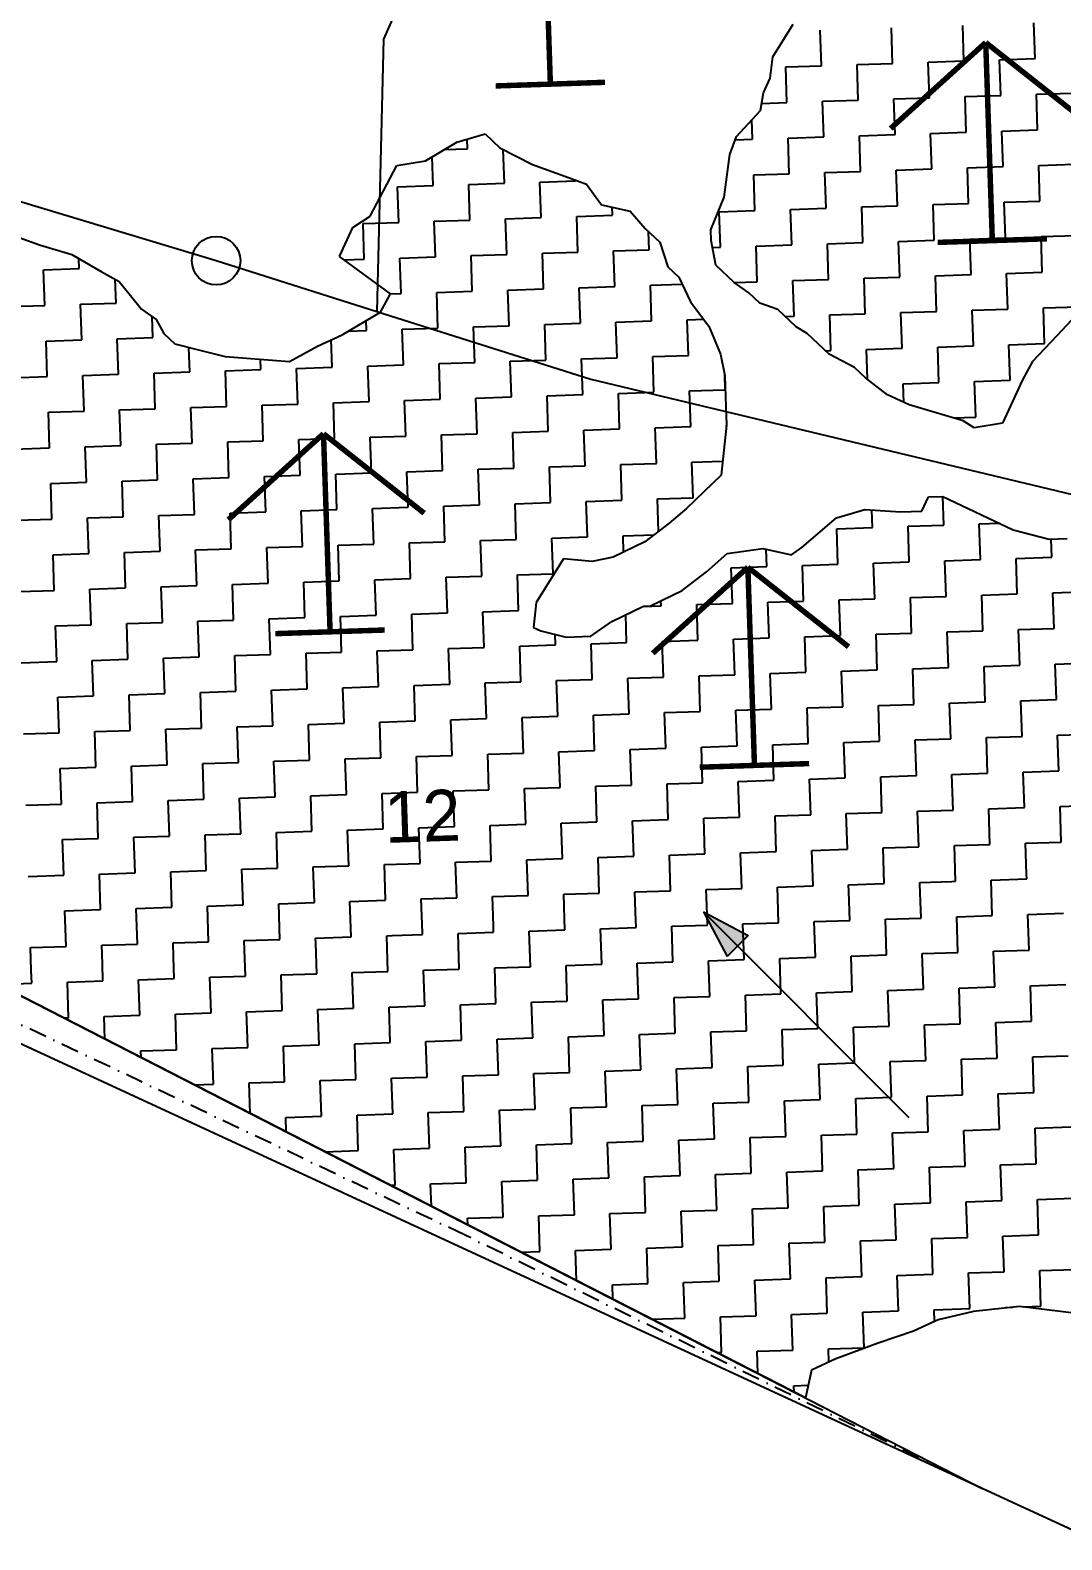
# Model space of a CAD drawing. Header units: metres. Extents: x 279700 to 281193, y 2031385 to 2032574.
# Drawn here: x 280005.7 to 280298, y 2031399.7 to 2031827.6 of the extents above; entities that cross this region are included whole.
import ezdxf
from ezdxf.enums import TextEntityAlignment as Align

# ---------------------------------------------------------------- set-up
doc = ezdxf.new("R2010")
doc.units = ezdxf.units.M
doc.linetypes.add('DASHDOT', pattern=[1, 0.5, -0.25, 0, -0.25])
for name, color, linetype in [('POLY_HATCH', 12, 'Continuous'), ('POLY_PARCEL', 6, 'Continuous'), ('POLY_WATER', 4, 'Continuous'), ('TEXT_PARCEL', 7, 'Continuous'), ('V_BOUND_LINE', 7, 'Continuous'), ('V_BOUND_STREAM_LINE', 7, 'DASHDOT')]:
    doc.layers.add(name, color=color, linetype=linetype)
doc.styles.add('TEXT_MAP', font='')
doc.styles.get('TEXT_MAP').set_extended_font_data('Kruti Dev 050')

msp = doc.modelspace()

# ---------------------------------------------------------------- hatches: boundary and pattern name
h = msp.add_hatch(color=256)
h.paths.add_polyline_path([(280206.15, 2031568.04), (280209.11, 2031570.99), (280196.5, 2031577.7)])
h.paths.add_polyline_path([(280196.5, 2031577.7), (280203.19, 2031565.08), (280206.15, 2031568.04)])

# ---------------------------------------------------------------- linework, layer by layer
at = {"const_width": 1.55}
for points in [[(280151.22, 2031868.46), (280153.08, 2031812.31)], [(280276.44, 2031824.11), (280249.48, 2031799.74)], [(280276.44, 2031824.11), (280278.31, 2031767.96)], [(280276.44, 2031824.11), (280304.97, 2031801.58)], [(280137.6, 2031811.8), (280168.57, 2031812.83)], [(280262.82, 2031767.45), (280293.8, 2031768.48)], [(280088.79, 2031713.23), (280061.83, 2031688.85)], [(280088.79, 2031713.23), (280090.66, 2031657.08)], [(280088.79, 2031713.23), (280117.32, 2031690.7)], [(280209.04, 2031675.37), (280182.08, 2031650.99)], [(280209.04, 2031675.37), (280210.91, 2031619.22)], [(280209.04, 2031675.37), (280237.57, 2031652.84)], [(280075.17, 2031656.56), (280106.15, 2031657.59)], [(280195.42, 2031618.7), (280226.4, 2031619.73)]]:
    msp.add_lwpolyline(points, dxfattribs=at)
for points in [[(280196.5, 2031577.7), (280254.67, 2031519.46)], [(280196.5, 2031577.7), (280203.19, 2031565.08)], [(280196.5, 2031577.7), (280209.11, 2031570.99)], [(280209.11, 2031570.99), (280203.19, 2031565.08)]]:
    msp.add_lwpolyline(points)
msp.add_circle((280058.37, 2031762.28), 6.88)
at = {"layer": 'POLY_HATCH'}
for p, q in [((280216.15, 2031820.06), (280221.9, 2031829.34)), ((280215.34, 2031813.98), (280216.15, 2031820.06)), ((280213.45, 2031809.88), (280215.34, 2031813.98)), ((280212.61, 2031804.8), (280213.45, 2031809.88)), ((280205.78, 2031797.51), (280212.61, 2031804.8)), ((280126.57, 2031795.89), (280134.58, 2031798.18)), ((280134.58, 2031798.18), (280138.75, 2031794.28)), ((280203.93, 2031792.4), (280205.78, 2031797.51)), ((280117.66, 2031790.55), (280126.57, 2031795.89)), ((280138.75, 2031794.28), (280148, 2031789.54)), ((280102.01, 2031774.89), (280109.62, 2031789.27)), ((280109.62, 2031789.27), (280117.66, 2031790.55)), ((280148, 2031789.54), (280158.23, 2031785.84)), ((280202.32, 2031780.23), (280203.93, 2031792.4)), ((280158.23, 2031785.84), (280163.34, 2031783.99)), ((280163.34, 2031783.99), (280167.58, 2031778.08)), ((280198.58, 2031771.02), (280202.32, 2031780.23)), ((280167.58, 2031778.08), (280175.72, 2031776.33)), ((280175.72, 2031776.33), (280179.92, 2031771.42)), ((280093.3, 2031763.49), (280097.07, 2031771.69)), ((280097.07, 2031771.69), (280102.01, 2031774.89)), ((279998.1, 2031770.42), (280008.33, 2031766.72)), ((280179.92, 2031771.42), (280184.09, 2031767.52)), ((280184.09, 2031767.52), (280186.35, 2031760.53)), ((280198.68, 2031767.99), (280198.58, 2031771.02)), ((280199.93, 2031760.97), (280198.68, 2031767.99)), ((280008.33, 2031766.72), (280017.51, 2031764)), ((280017.51, 2031764), (280025.75, 2031759.22)), ((280107.8, 2031752.87), (280093.3, 2031763.49)), ((280025.75, 2031759.22), (280030.9, 2031756.37)), ((280186.35, 2031760.53), (280189.47, 2031757.6)), ((280205.14, 2031756.09), (280199.93, 2031760.97)), ((280030.9, 2031756.37), (280034.06, 2031752.43)), ((280189.47, 2031757.6), (280192.74, 2031750.64)), ((280209.28, 2031753.2), (280205.14, 2031756.09)), ((280034.06, 2031752.43), (280037.22, 2031748.5)), ((280104.94, 2031747.72), (280107.8, 2031752.87)), ((280192.74, 2031750.64), (280198.02, 2031743.75)), ((280212.4, 2031750.27), (280209.28, 2031753.2)), ((280217.52, 2031748.43), (280212.4, 2031750.27)), ((280037.22, 2031748.5), (280041.36, 2031745.61)), ((280094.04, 2031741.3), (280104.94, 2031747.72)), ((280222.73, 2031743.55), (280217.52, 2031748.43)), ((280303.4, 2031748.25), (280296.57, 2031740.96)), ((280041.36, 2031745.61), (280043.51, 2031741.64)), ((280198.02, 2031743.75), (280201.31, 2031735.78)), ((280225.83, 2031741.63), (280222.73, 2031743.55)), ((280043.51, 2031741.64), (280046.64, 2031738.72)), ((280046.64, 2031738.72), (280053.77, 2031736.93)), ((280079.14, 2031733.74), (280087.08, 2031738.04)), ((280087.08, 2031738.04), (280094.04, 2031741.3)), ((280232.08, 2031735.78), (280225.83, 2031741.63)), ((280296.57, 2031740.96), (280289.74, 2031733.66)), ((280053.77, 2031736.93), (280060.9, 2031735.15)), ((280060.9, 2031735.15), (280079.14, 2031733.74)), ((280201.31, 2031735.78), (280202.52, 2031729.77)), ((280239.28, 2031731.99), (280232.08, 2031735.78)), ((280289.74, 2031733.66), (280286.88, 2031728.52)), ((280202.52, 2031729.77), (280202.73, 2031723.71)), ((280242.41, 2031729.06), (280239.28, 2031731.99)), ((280248.63, 2031724.22), (280242.41, 2031729.06)), ((280286.88, 2031728.52), (280281.23, 2031716.22)), ((280202.73, 2031723.71), (280202.99, 2031715.65)), ((280254.79, 2031721.4), (280248.63, 2031724.22)), ((280270.09, 2031716.86), (280254.79, 2031721.4)), ((280273.19, 2031714.94), (280270.09, 2031716.86)), ((280281.23, 2031716.22), (280273.19, 2031714.94)), ((280202.99, 2031715.65), (280202.22, 2031708.55)), ((280202.22, 2031708.55), (280201.45, 2031701.46)), ((280201.45, 2031701.46), (280191.66, 2031692.05)), ((280258.36, 2031691.24), (280260.25, 2031695.34)), ((280260.25, 2031695.34), (280264.28, 2031695.47)), ((280264.28, 2031695.47), (280284.25, 2031686.03)), ((280191.66, 2031692.05), (280186.74, 2031687.85)), ((280234.17, 2031689.42), (280242.18, 2031691.71)), ((280242.18, 2031691.71), (280252.31, 2031691.04)), ((280252.31, 2031691.04), (280258.36, 2031691.24)), ((280186.74, 2031687.85), (280179.85, 2031682.57)), ((280224.35, 2031681.02), (280234.17, 2031689.42)), ((280179.85, 2031682.57), (280170.9, 2031678.23)), ((280284.25, 2031686.03), (280294.44, 2031683.34)), ((280294.44, 2031683.34), (280299.49, 2031683.51)), ((280156.77, 2031677.76), (280149.1, 2031665.39)), ((280164.88, 2031677.02), (280156.77, 2031677.76)), ((280170.9, 2031678.23), (280164.88, 2031677.02)), ((280197.3, 2031674.06), (280203.19, 2031679.31)), ((280203.19, 2031679.31), (280213.25, 2031680.65)), ((280213.25, 2031680.65), (280221.39, 2031678.9)), ((280221.39, 2031678.9), (280224.35, 2031681.02)), ((280190.41, 2031668.78), (280197.3, 2031674.06)), ((280149.1, 2031665.39), (280148.32, 2031658.3)), ((280181.46, 2031664.45), (280190.41, 2031668.78)), ((280170.49, 2031660.04), (280179.44, 2031664.38)), ((280179.44, 2031664.38), (280181.46, 2031664.45)), ((280148.32, 2031658.3), (280150.38, 2031657.36)), ((280150.38, 2031657.36), (280157.51, 2031655.57)), ((280164.57, 2031655.81), (280170.49, 2031660.04)), ((280157.51, 2031655.57), (280164.57, 2031655.81)), ((280225.34, 2031439.93), (279959.25, 2031576.31)), ((280272.97, 2031464.44), (280262.94, 2031462.09)), ((280286.05, 2031465.88), (280272.97, 2031464.44)), ((280306.12, 2031463.37), (280286.05, 2031465.88)), ((280262.94, 2031462.09), (280255.98, 2031458.83)), ((280245.99, 2031455.47), (280234.01, 2031451.03)), ((280255.98, 2031458.83), (280245.99, 2031455.47)), ((280234.01, 2031451.03), (280227.05, 2031447.77)), ((280227.05, 2031447.77), (280225.34, 2031439.93))]:
    msp.add_line(p, q, dxfattribs=at)
at = {"layer": 'POLY_HATCH', "linetype": 'Continuous'}
for p, q in [((280229.88, 2031817.53), (280229.55, 2031827.62)), ((280250.07, 2031818.2), (280249.73, 2031828.3)), ((280270.26, 2031818.87), (280269.92, 2031828.97)), ((280290.44, 2031819.54), (280290.11, 2031829.64)), ((280260.16, 2031818.54), (280270.26, 2031818.87)), ((280280.35, 2031819.21), (280290.44, 2031819.54)), ((280280.68, 2031809.12), (280280.35, 2031819.21)), ((280219.79, 2031817.19), (280229.88, 2031817.53)), ((280220.12, 2031807.1), (280219.79, 2031817.19)), ((280239.97, 2031817.87), (280250.07, 2031818.2)), ((280240.31, 2031807.77), (280239.97, 2031817.87)), ((280260.5, 2031808.44), (280260.16, 2031818.54)), ((280212.95, 2031806.86), (280220.12, 2031807.1)), ((280230.22, 2031807.44), (280240.31, 2031807.77)), ((280230.55, 2031797.34), (280230.22, 2031807.44)), ((280250.4, 2031808.11), (280260.5, 2031808.44)), ((280250.74, 2031798.01), (280250.4, 2031808.11)), ((280270.59, 2031808.78), (280280.68, 2031809.12)), ((280270.93, 2031798.69), (280270.59, 2031808.78)), ((280290.78, 2031809.45), (280300.87, 2031809.79)), ((280291.11, 2031799.36), (280290.78, 2031809.45)), ((280210.37, 2031796.67), (280210.18, 2031802.21)), ((280220.46, 2031797.01), (280230.55, 2031797.34)), ((280240.65, 2031797.68), (280250.74, 2031798.01)), ((280240.98, 2031787.59), (280240.65, 2031797.68)), ((280260.83, 2031798.35), (280270.93, 2031798.69)), ((280261.17, 2031788.26), (280260.83, 2031798.35)), ((280281.02, 2031799.02), (280291.11, 2031799.36)), ((280281.36, 2031788.93), (280281.02, 2031799.02)), ((280123.02, 2031793.77), (280129.62, 2031793.99)), ((280129.62, 2031793.99), (280129.53, 2031796.74)), ((280140.05, 2031784.23), (280139.73, 2031793.78)), ((280205.42, 2031796.51), (280210.37, 2031796.67)), ((280220.79, 2031786.91), (280220.46, 2031797.01)), ((280119.86, 2031783.56), (280119.59, 2031791.71)), ((280271.26, 2031788.59), (280281.36, 2031788.93)), ((280291.45, 2031789.26), (280301.54, 2031789.6)), ((280291.79, 2031779.17), (280291.45, 2031789.26)), ((280150.14, 2031784.56), (280160.23, 2031784.9)), ((280150.48, 2031774.47), (280150.14, 2031784.56)), ((280160.23, 2031784.9), (280160.23, 2031785.12)), ((280210.7, 2031786.58), (280220.79, 2031786.91)), ((280211.04, 2031776.48), (280210.7, 2031786.58)), ((280230.89, 2031787.25), (280240.98, 2031787.59)), ((280231.22, 2031777.16), (280230.89, 2031787.25)), ((280251.08, 2031787.92), (280261.17, 2031788.26)), ((280251.41, 2031777.83), (280251.08, 2031787.92)), ((280271.6, 2031778.5), (280271.26, 2031788.59)), ((280109.77, 2031783.22), (280119.86, 2031783.56)), ((280110.1, 2031773.13), (280109.77, 2031783.22)), ((280129.95, 2031783.89), (280140.05, 2031784.23)), ((280130.29, 2031773.8), (280129.95, 2031783.89)), ((280170.66, 2031775.14), (280170.59, 2031777.43)), ((280200.94, 2031776.15), (280211.04, 2031776.48)), ((280201.28, 2031766.06), (280200.94, 2031776.15)), ((280221.13, 2031776.82), (280231.22, 2031777.16)), ((280221.47, 2031766.73), (280221.13, 2031776.82)), ((280241.32, 2031777.49), (280251.41, 2031777.83)), ((280241.65, 2031767.4), (280241.32, 2031777.49)), ((280261.5, 2031778.16), (280271.6, 2031778.5)), ((280261.84, 2031768.07), (280261.5, 2031778.16)), ((280281.69, 2031778.83), (280291.79, 2031779.17)), ((280282.03, 2031768.74), (280281.69, 2031778.83)), ((280100.01, 2031772.79), (280110.1, 2031773.13)), ((280100.34, 2031762.7), (280100.01, 2031772.79)), ((280120.19, 2031773.46), (280130.29, 2031773.8)), ((280120.53, 2031763.37), (280120.19, 2031773.46)), ((280140.38, 2031774.13), (280150.48, 2031774.47)), ((280140.72, 2031764.04), (280140.38, 2031774.13)), ((280160.57, 2031774.81), (280170.66, 2031775.14)), ((280160.9, 2031764.71), (280160.57, 2031774.81)), ((280181.09, 2031765.38), (280180.92, 2031770.48)), ((280231.56, 2031767.06), (280241.65, 2031767.4)), ((280251.75, 2031767.73), (280261.84, 2031768.07)), ((280252.08, 2031757.64), (280251.75, 2031767.73)), ((280271.93, 2031768.41), (280282.03, 2031768.74)), ((280272.27, 2031758.31), (280271.93, 2031768.41)), ((280292.12, 2031769.08), (280302.21, 2031769.41)), ((280292.46, 2031758.98), (280292.12, 2031769.08)), ((280110.44, 2031763.03), (280120.53, 2031763.37)), ((280130.62, 2031763.71), (280140.72, 2031764.04)), ((280130.96, 2031753.61), (280130.62, 2031763.71)), ((280150.81, 2031764.38), (280160.9, 2031764.71)), ((280151.15, 2031754.28), (280150.81, 2031764.38)), ((280171, 2031765.05), (280181.09, 2031765.38)), ((280171.33, 2031754.95), (280171, 2031765.05)), ((280199.04, 2031765.98), (280201.28, 2031766.06)), ((280211.37, 2031766.39), (280221.47, 2031766.73)), ((280211.71, 2031756.3), (280211.37, 2031766.39)), ((280231.9, 2031756.97), (280231.56, 2031767.06)), ((280009.5, 2031759.68), (280019.59, 2031760.01)), ((280009.84, 2031749.58), (280009.5, 2031759.68)), ((280019.59, 2031760.01), (280019.5, 2031762.85)), ((280094.64, 2031762.51), (280100.34, 2031762.7)), ((280110.77, 2031752.94), (280110.44, 2031763.03)), ((280282.36, 2031758.65), (280292.46, 2031758.98)), ((280030.02, 2031750.25), (280029.8, 2031756.98)), ((280161.24, 2031754.62), (280171.33, 2031754.95)), ((280161.58, 2031744.53), (280161.24, 2031754.62)), ((280181.43, 2031755.29), (280190.42, 2031755.59)), ((280181.76, 2031745.2), (280181.43, 2031755.29)), ((280205.16, 2031756.08), (280211.71, 2031756.3)), ((280221.8, 2031756.63), (280231.9, 2031756.97)), ((280222.14, 2031746.54), (280221.8, 2031756.63)), ((280241.99, 2031757.3), (280252.08, 2031757.64)), ((280242.32, 2031747.21), (280241.99, 2031757.3)), ((280262.18, 2031757.98), (280272.27, 2031758.31)), ((280262.51, 2031747.88), (280262.18, 2031757.98)), ((280282.7, 2031748.55), (280282.36, 2031758.65)), ((280019.93, 2031749.92), (280030.02, 2031750.25)), ((280107.78, 2031752.84), (280110.77, 2031752.94)), ((280120.87, 2031753.28), (280130.96, 2031753.61)), ((280121.2, 2031743.18), (280120.87, 2031753.28)), ((280141.05, 2031753.95), (280151.15, 2031754.28)), ((280141.39, 2031743.85), (280141.05, 2031753.95)), ((279999.74, 2031749.25), (280009.84, 2031749.58)), ((280020.27, 2031739.83), (280019.93, 2031749.92)), ((280040.45, 2031740.5), (280040.26, 2031746.38)), ((280219.62, 2031746.46), (280222.14, 2031746.54)), ((280232.23, 2031746.88), (280242.32, 2031747.21)), ((280232.57, 2031736.78), (280232.23, 2031746.88)), ((280252.42, 2031747.55), (280262.51, 2031747.88)), ((280252.75, 2031737.45), (280252.42, 2031747.55)), ((280272.6, 2031748.22), (280282.7, 2031748.55)), ((280272.94, 2031738.12), (280272.6, 2031748.22)), ((280292.79, 2031748.89), (280302.89, 2031749.23)), ((280293.13, 2031738.8), (280292.79, 2031748.89)), ((280095.8, 2031742.34), (280101.01, 2031742.51)), ((280101.01, 2031742.51), (280100.92, 2031745.36)), ((280111.11, 2031742.85), (280121.2, 2031743.18)), ((280111.44, 2031732.75), (280111.11, 2031742.85)), ((280131.3, 2031743.52), (280141.39, 2031743.85)), ((280131.63, 2031733.42), (280131.3, 2031743.52)), ((280151.48, 2031744.19), (280161.58, 2031744.53)), ((280151.82, 2031734.1), (280151.48, 2031744.19)), ((280171.67, 2031744.86), (280181.76, 2031745.2)), ((280172.01, 2031734.77), (280171.67, 2031744.86)), ((280191.86, 2031745.53), (280196.53, 2031745.69)), ((280192.19, 2031735.44), (280191.86, 2031745.53)), ((280010.17, 2031739.49), (280020.27, 2031739.83)), ((280010.51, 2031729.4), (280010.17, 2031739.49)), ((280030.36, 2031740.16), (280040.45, 2031740.5)), ((280030.7, 2031730.07), (280030.36, 2031740.16)), ((280050.88, 2031730.74), (280050.65, 2031737.71)), ((280091.26, 2031732.08), (280091, 2031739.88)), ((280242.66, 2031737.12), (280252.75, 2031737.45)), ((280262.85, 2031737.79), (280272.94, 2031738.12)), ((280263.18, 2031727.7), (280262.85, 2031737.79)), ((280283.03, 2031738.46), (280293.13, 2031738.8)), ((280283.37, 2031728.37), (280283.03, 2031738.46)), ((280071.07, 2031731.41), (280070.97, 2031734.37)), ((280121.54, 2031733.09), (280131.63, 2031733.42)), ((280141.72, 2031733.76), (280151.82, 2031734.1)), ((280142.06, 2031723.67), (280141.72, 2031733.76)), ((280161.91, 2031734.43), (280172.01, 2031734.77)), ((280162.25, 2031724.34), (280161.91, 2031734.43)), ((280182.1, 2031735.1), (280192.19, 2031735.44)), ((280182.43, 2031725.01), (280182.1, 2031735.1)), ((280231.07, 2031736.73), (280232.57, 2031736.78)), ((280242.94, 2031728.65), (280242.66, 2031737.12)), ((280000.41, 2031729.06), (280010.51, 2031729.4)), ((280020.6, 2031729.73), (280030.7, 2031730.07)), ((280020.94, 2031719.64), (280020.6, 2031729.73)), ((280040.79, 2031730.4), (280050.88, 2031730.74)), ((280041.12, 2031720.31), (280040.79, 2031730.4)), ((280060.98, 2031731.07), (280071.07, 2031731.41)), ((280061.31, 2031720.98), (280060.98, 2031731.07)), ((280081.16, 2031731.75), (280091.26, 2031732.08)), ((280081.5, 2031721.65), (280081.16, 2031731.75)), ((280101.35, 2031732.42), (280111.44, 2031732.75)), ((280101.69, 2031722.32), (280101.35, 2031732.42)), ((280121.87, 2031723), (280121.54, 2031733.09)), ((280202.62, 2031725.68), (280202.48, 2031730)), ((280172.34, 2031724.67), (280182.43, 2031725.01)), ((280172.68, 2031714.58), (280172.34, 2031724.67)), ((280192.53, 2031725.35), (280202.62, 2031725.68)), ((280192.86, 2031715.25), (280192.53, 2031725.35)), ((280253.09, 2031727.36), (280263.18, 2031727.7)), ((280253.26, 2031722.09), (280253.09, 2031727.36)), ((280273.28, 2031728.03), (280283.37, 2031728.37)), ((280273.61, 2031717.94), (280273.28, 2031728.03)), ((280031.03, 2031719.97), (280041.12, 2031720.31)), ((280051.22, 2031720.65), (280061.31, 2031720.98)), ((280051.55, 2031710.55), (280051.22, 2031720.65)), ((280071.41, 2031721.32), (280081.5, 2031721.65)), ((280071.74, 2031711.22), (280071.41, 2031721.32)), ((280091.59, 2031721.99), (280101.69, 2031722.32)), ((280091.93, 2031711.89), (280091.59, 2031721.99)), ((280111.78, 2031722.66), (280121.87, 2031723)), ((280112.11, 2031712.57), (280111.78, 2031722.66)), ((280131.97, 2031723.33), (280142.06, 2031723.67)), ((280132.3, 2031713.24), (280131.97, 2031723.33)), ((280152.15, 2031724), (280162.25, 2031724.34)), ((280152.49, 2031713.91), (280152.15, 2031724)), ((280010.84, 2031719.3), (280020.94, 2031719.64)), ((280011.18, 2031709.21), (280010.84, 2031719.3)), ((280031.37, 2031709.88), (280031.03, 2031719.97)), ((280267.17, 2031717.72), (280273.61, 2031717.94)), ((280081.83, 2031711.56), (280091.93, 2031711.89)), ((280102.02, 2031712.23), (280112.11, 2031712.57)), ((280102.36, 2031702.14), (280102.02, 2031712.23)), ((280122.21, 2031712.9), (280132.3, 2031713.24)), ((280122.54, 2031702.81), (280122.21, 2031712.9)), ((280142.4, 2031713.57), (280152.49, 2031713.91)), ((280142.73, 2031703.48), (280142.4, 2031713.57)), ((280162.58, 2031714.24), (280172.68, 2031714.58)), ((280162.92, 2031704.15), (280162.58, 2031714.24)), ((280182.77, 2031714.92), (280192.86, 2031715.25)), ((280183.11, 2031704.82), (280182.77, 2031714.92)), ((280202.96, 2031715.59), (280202.99, 2031715.59)), ((280202.96, 2031715.37), (280202.96, 2031715.59)), ((280001.09, 2031708.87), (280011.18, 2031709.21)), ((280021.27, 2031709.54), (280031.37, 2031709.88)), ((280021.61, 2031699.45), (280021.27, 2031709.54)), ((280041.46, 2031710.22), (280051.55, 2031710.55)), ((280041.8, 2031700.12), (280041.46, 2031710.22)), ((280061.65, 2031710.89), (280071.74, 2031711.22)), ((280061.98, 2031700.79), (280061.65, 2031710.89)), ((280082.17, 2031701.47), (280081.83, 2031711.56)), ((280132.64, 2031703.14), (280142.73, 2031703.48)), ((280152.82, 2031703.82), (280162.92, 2031704.15)), ((280153.16, 2031693.72), (280152.82, 2031703.82)), ((280173.01, 2031704.49), (280183.11, 2031704.82)), ((280173.35, 2031694.39), (280173.01, 2031704.49)), ((280193.2, 2031705.16), (280201.88, 2031705.45)), ((280193.53, 2031695.06), (280193.2, 2031705.16)), ((280011.52, 2031699.12), (280021.61, 2031699.45)), ((280011.85, 2031689.02), (280011.52, 2031699.12)), ((280031.7, 2031699.79), (280041.8, 2031700.12)), ((280032.04, 2031689.69), (280031.7, 2031699.79)), ((280051.89, 2031700.46), (280061.98, 2031700.79)), ((280052.22, 2031690.36), (280051.89, 2031700.46)), ((280072.08, 2031701.13), (280082.17, 2031701.47)), ((280072.41, 2031691.04), (280072.08, 2031701.13)), ((280092.26, 2031701.8), (280102.36, 2031702.14)), ((280092.6, 2031691.71), (280092.26, 2031701.8)), ((280112.45, 2031702.47), (280122.54, 2031702.81)), ((280112.79, 2031692.38), (280112.45, 2031702.47)), ((280132.97, 2031693.05), (280132.64, 2031703.14)), ((280183.44, 2031694.73), (280193.53, 2031695.06)), ((280183.75, 2031685.55), (280183.44, 2031694.73)), ((280264.53, 2031687.32), (280264.25, 2031695.47)), ((280042.13, 2031690.03), (280052.22, 2031690.36)), ((280062.32, 2031690.7), (280072.41, 2031691.04)), ((280062.65, 2031680.61), (280062.32, 2031690.7)), ((280082.51, 2031691.37), (280092.6, 2031691.71)), ((280082.84, 2031681.28), (280082.51, 2031691.37)), ((280102.69, 2031692.04), (280112.79, 2031692.38)), ((280103.03, 2031681.95), (280102.69, 2031692.04)), ((280122.88, 2031692.71), (280132.97, 2031693.05)), ((280123.22, 2031682.62), (280122.88, 2031692.71)), ((280143.07, 2031693.39), (280153.16, 2031693.72)), ((280143.4, 2031683.29), (280143.07, 2031693.39)), ((280163.25, 2031694.06), (280173.35, 2031694.39)), ((280163.59, 2031683.96), (280163.25, 2031694.06)), ((280244.34, 2031686.65), (280244.17, 2031691.58)), ((280001.76, 2031688.69), (280011.85, 2031689.02)), ((280021.94, 2031689.36), (280032.04, 2031689.69)), ((280022.28, 2031679.26), (280021.94, 2031689.36)), ((280042.47, 2031679.94), (280042.13, 2031690.03)), ((280234.24, 2031686.31), (280244.34, 2031686.65)), ((280234.58, 2031676.22), (280234.24, 2031686.31)), ((280254.43, 2031686.99), (280264.53, 2031687.32)), ((280254.77, 2031676.89), (280254.43, 2031686.99)), ((280274.62, 2031687.66), (280280.4, 2031687.85)), ((280274.95, 2031677.56), (280274.62, 2031687.66)), ((280092.93, 2031681.61), (280103.03, 2031681.95)), ((280113.12, 2031682.29), (280123.22, 2031682.62)), ((280113.46, 2031672.19), (280113.12, 2031682.29)), ((280133.31, 2031682.96), (280143.4, 2031683.29)), ((280133.64, 2031672.86), (280133.31, 2031682.96)), ((280153.5, 2031683.63), (280163.59, 2031683.96)), ((280153.83, 2031673.53), (280153.5, 2031683.63)), ((280173.68, 2031684.3), (280182.49, 2031684.59)), ((280173.84, 2031679.66), (280173.68, 2031684.3)), ((280295.14, 2031678.23), (280294.97, 2031683.36)), ((280012.19, 2031678.93), (280022.28, 2031679.26)), ((280012.52, 2031668.83), (280012.19, 2031678.93)), ((280032.37, 2031679.6), (280042.47, 2031679.94)), ((280032.71, 2031669.51), (280032.37, 2031679.6)), ((280052.56, 2031680.27), (280062.65, 2031680.61)), ((280052.9, 2031670.18), (280052.56, 2031680.27)), ((280072.75, 2031680.94), (280082.84, 2031681.28)), ((280073.08, 2031670.85), (280072.75, 2031680.94)), ((280093.27, 2031671.52), (280092.93, 2031681.61)), ((280214.39, 2031675.55), (280214.23, 2031680.44)), ((280264.86, 2031677.23), (280274.95, 2031677.56)), ((280285.05, 2031677.9), (280295.14, 2031678.23)), ((280285.38, 2031667.81), (280285.05, 2031677.9)), ((280143.74, 2031673.2), (280153.83, 2031673.53)), ((280144.07, 2031663.11), (280143.74, 2031673.2)), ((280204.3, 2031675.21), (280214.39, 2031675.55)), ((280204.64, 2031665.12), (280204.3, 2031675.21)), ((280224.49, 2031675.88), (280234.58, 2031676.22)), ((280224.82, 2031665.79), (280224.49, 2031675.88)), ((280244.67, 2031676.56), (280254.77, 2031676.89)), ((280245.01, 2031666.46), (280244.67, 2031676.56)), ((280265.2, 2031667.13), (280264.86, 2031677.23)), ((280022.62, 2031669.17), (280032.71, 2031669.51)), ((280022.95, 2031659.08), (280022.62, 2031669.17)), ((280042.8, 2031669.84), (280052.9, 2031670.18)), ((280043.14, 2031659.75), (280042.8, 2031669.84)), ((280062.99, 2031670.51), (280073.08, 2031670.85)), ((280063.33, 2031660.42), (280062.99, 2031670.51)), ((280083.18, 2031671.18), (280093.27, 2031671.52)), ((280083.51, 2031661.09), (280083.18, 2031671.18)), ((280103.36, 2031671.86), (280113.46, 2031672.19)), ((280103.7, 2031661.76), (280103.36, 2031671.86)), ((280123.55, 2031672.53), (280133.64, 2031672.86)), ((280123.89, 2031662.43), (280123.55, 2031672.53)), ((280002.43, 2031668.5), (280012.52, 2031668.83)), ((280184.45, 2031664.45), (280184.4, 2031665.87)), ((280194.54, 2031664.78), (280204.64, 2031665.12)), ((280194.88, 2031654.69), (280194.54, 2031664.78)), ((280214.73, 2031665.46), (280224.82, 2031665.79)), ((280215.06, 2031655.36), (280214.73, 2031665.46)), ((280234.92, 2031666.13), (280245.01, 2031666.46)), ((280235.25, 2031656.03), (280234.92, 2031666.13)), ((280255.1, 2031666.8), (280265.2, 2031667.13)), ((280255.44, 2031656.7), (280255.1, 2031666.8)), ((280275.29, 2031667.47), (280285.38, 2031667.81)), ((280275.63, 2031657.38), (280275.29, 2031667.47)), ((280295.48, 2031668.14), (280305.57, 2031668.48)), ((280295.81, 2031658.05), (280295.48, 2031668.14)), ((280053.23, 2031660.08), (280063.33, 2031660.42)), ((280073.42, 2031660.76), (280083.51, 2031661.09)), ((280073.75, 2031650.66), (280073.42, 2031660.76)), ((280093.61, 2031661.43), (280103.7, 2031661.76)), ((280093.94, 2031651.33), (280093.61, 2031661.43)), ((280113.79, 2031662.1), (280123.89, 2031662.43)), ((280114.13, 2031652), (280113.79, 2031662.1)), ((280133.98, 2031662.77), (280144.07, 2031663.11)), ((280134.32, 2031652.68), (280133.98, 2031662.77)), ((280174.69, 2031654.02), (280174.43, 2031661.95)), ((280179.22, 2031664.27), (280184.45, 2031664.45)), ((280012.86, 2031658.74), (280022.95, 2031659.08)), ((280013.19, 2031648.65), (280012.86, 2031658.74)), ((280033.04, 2031659.41), (280043.14, 2031659.75)), ((280033.38, 2031649.32), (280033.04, 2031659.41)), ((280053.57, 2031649.99), (280053.23, 2031660.08)), ((280154.5, 2031653.35), (280154.4, 2031656.35)), ((280245.35, 2031656.37), (280255.44, 2031656.7)), ((280245.68, 2031646.28), (280245.35, 2031656.37)), ((280265.53, 2031657.04), (280275.63, 2031657.38)), ((280265.87, 2031646.95), (280265.53, 2031657.04)), ((280285.72, 2031657.71), (280295.81, 2031658.05)), ((280286.06, 2031647.62), (280285.72, 2031657.71)), ((280104.04, 2031651.67), (280114.13, 2031652)), ((280124.22, 2031652.34), (280134.32, 2031652.68)), ((280124.56, 2031642.25), (280124.22, 2031652.34)), ((280144.41, 2031653.01), (280154.5, 2031653.35)), ((280144.75, 2031642.92), (280144.41, 2031653.01)), ((280164.6, 2031653.68), (280174.69, 2031654.02)), ((280164.93, 2031643.59), (280164.6, 2031653.68)), ((280184.78, 2031654.35), (280194.88, 2031654.69)), ((280185.12, 2031644.26), (280184.78, 2031654.35)), ((280204.97, 2031655.03), (280215.06, 2031655.36)), ((280205.31, 2031644.93), (280204.97, 2031655.03)), ((280225.16, 2031655.7), (280235.25, 2031656.03)), ((280225.49, 2031645.6), (280225.16, 2031655.7)), ((280003.1, 2031648.31), (280013.19, 2031648.65)), ((280023.29, 2031648.98), (280033.38, 2031649.32)), ((280023.62, 2031638.89), (280023.29, 2031648.98)), ((280043.47, 2031649.65), (280053.57, 2031649.99)), ((280043.81, 2031639.56), (280043.47, 2031649.65)), ((280063.66, 2031650.33), (280073.75, 2031650.66)), ((280064, 2031640.23), (280063.66, 2031650.33)), ((280083.85, 2031651), (280093.94, 2031651.33)), ((280084.18, 2031640.9), (280083.85, 2031651)), ((280104.37, 2031641.58), (280104.04, 2031651.67)), ((280275.96, 2031647.28), (280286.06, 2031647.62)), ((280296.15, 2031647.95), (280306.24, 2031648.29)), ((280296.48, 2031637.86), (280296.15, 2031647.95)), ((280154.84, 2031643.25), (280164.93, 2031643.59)), ((280155.17, 2031633.16), (280154.84, 2031643.25)), ((280175.03, 2031643.93), (280185.12, 2031644.26)), ((280175.36, 2031633.83), (280175.03, 2031643.93)), ((280195.21, 2031644.6), (280205.31, 2031644.93)), ((280195.55, 2031634.5), (280195.21, 2031644.6)), ((280215.4, 2031645.27), (280225.49, 2031645.6)), ((280215.74, 2031635.17), (280215.4, 2031645.27)), ((280235.59, 2031645.94), (280245.68, 2031646.28)), ((280235.92, 2031635.85), (280235.59, 2031645.94)), ((280255.77, 2031646.61), (280265.87, 2031646.95)), ((280256.11, 2031636.52), (280255.77, 2031646.61)), ((280276.3, 2031637.19), (280275.96, 2031647.28)), ((280033.72, 2031639.23), (280043.81, 2031639.56)), ((280034.05, 2031629.13), (280033.72, 2031639.23)), ((280053.9, 2031639.9), (280064, 2031640.23)), ((280054.24, 2031629.8), (280053.9, 2031639.9)), ((280074.09, 2031640.57), (280084.18, 2031640.9)), ((280074.43, 2031630.47), (280074.09, 2031640.57)), ((280094.28, 2031641.24), (280104.37, 2031641.58)), ((280094.61, 2031631.15), (280094.28, 2031641.24)), ((280114.46, 2031641.91), (280124.56, 2031642.25)), ((280114.8, 2031631.82), (280114.46, 2031641.91)), ((280134.65, 2031642.58), (280144.75, 2031642.92)), ((280134.99, 2031632.49), (280134.65, 2031642.58)), ((280013.53, 2031638.55), (280023.62, 2031638.89)), ((280013.86, 2031628.46), (280013.53, 2031638.55)), ((280205.64, 2031634.84), (280215.74, 2031635.17)), ((280205.98, 2031624.75), (280205.64, 2031634.84)), ((280225.83, 2031635.51), (280235.92, 2031635.85)), ((280226.17, 2031625.42), (280225.83, 2031635.51)), ((280246.02, 2031636.18), (280256.11, 2031636.52)), ((280246.35, 2031626.09), (280246.02, 2031636.18)), ((280266.2, 2031636.85), (280276.3, 2031637.19)), ((280266.54, 2031626.76), (280266.2, 2031636.85)), ((280286.39, 2031637.52), (280296.48, 2031637.86)), ((280286.73, 2031627.43), (280286.39, 2031637.52)), ((280064.33, 2031630.14), (280074.43, 2031630.47)), ((280084.52, 2031630.81), (280094.61, 2031631.15)), ((280084.86, 2031620.72), (280084.52, 2031630.81)), ((280104.71, 2031631.48), (280114.8, 2031631.82)), ((280105.04, 2031621.39), (280104.71, 2031631.48)), ((280124.89, 2031632.15), (280134.99, 2031632.49)), ((280125.23, 2031622.06), (280124.89, 2031632.15)), ((280145.08, 2031632.82), (280155.17, 2031633.16)), ((280145.42, 2031622.73), (280145.08, 2031632.82)), ((280165.27, 2031633.5), (280175.36, 2031633.83)), ((280165.6, 2031623.4), (280165.27, 2031633.5)), ((280185.46, 2031634.17), (280195.55, 2031634.5)), ((280185.79, 2031624.07), (280185.46, 2031634.17)), ((280003.77, 2031628.12), (280013.86, 2031628.46)), ((280023.96, 2031628.8), (280034.05, 2031629.13)), ((280024.29, 2031618.7), (280023.96, 2031628.8)), ((280044.15, 2031629.47), (280054.24, 2031629.8)), ((280044.48, 2031619.37), (280044.15, 2031629.47)), ((280064.67, 2031620.05), (280064.33, 2031630.14)), ((280256.45, 2031626.42), (280266.54, 2031626.76)), ((280256.78, 2031616.33), (280256.45, 2031626.42)), ((280276.63, 2031627.1), (280286.73, 2031627.43)), ((280276.97, 2031617), (280276.63, 2031627.1)), ((280296.82, 2031627.77), (280306.91, 2031628.1)), ((280297.16, 2031617.67), (280296.82, 2031627.77)), ((280115.14, 2031621.72), (280125.23, 2031622.06)), ((280135.32, 2031622.4), (280145.42, 2031622.73)), ((280135.66, 2031612.3), (280135.32, 2031622.4)), ((280155.51, 2031623.07), (280165.6, 2031623.4)), ((280155.85, 2031612.97), (280155.51, 2031623.07)), ((280175.7, 2031623.74), (280185.79, 2031624.07)), ((280176.03, 2031613.64), (280175.7, 2031623.74)), ((280195.88, 2031624.41), (280205.98, 2031624.75)), ((280196.22, 2031614.32), (280195.88, 2031624.41)), ((280216.07, 2031625.08), (280226.17, 2031625.42)), ((280216.41, 2031614.99), (280216.07, 2031625.08)), ((280236.26, 2031625.75), (280246.35, 2031626.09)), ((280236.59, 2031615.66), (280236.26, 2031625.75)), ((280014.2, 2031618.37), (280024.29, 2031618.7)), ((280014.54, 2031608.27), (280014.2, 2031618.37)), ((280034.39, 2031619.04), (280044.48, 2031619.37)), ((280034.72, 2031608.94), (280034.39, 2031619.04)), ((280054.57, 2031619.71), (280064.67, 2031620.05)), ((280054.91, 2031609.62), (280054.57, 2031619.71)), ((280074.76, 2031620.38), (280084.86, 2031620.72)), ((280075.1, 2031610.29), (280074.76, 2031620.38)), ((280094.95, 2031621.05), (280105.04, 2031621.39)), ((280095.28, 2031610.96), (280094.95, 2031621.05)), ((280115.47, 2031611.63), (280115.14, 2031621.72)), ((280287.06, 2031617.34), (280297.16, 2031617.67)), ((280165.94, 2031613.31), (280176.03, 2031613.64)), ((280166.28, 2031603.22), (280165.94, 2031613.31)), ((280186.13, 2031613.98), (280196.22, 2031614.32)), ((280186.46, 2031603.89), (280186.13, 2031613.98)), ((280206.31, 2031614.65), (280216.41, 2031614.99)), ((280206.65, 2031604.56), (280206.31, 2031614.65)), ((280226.5, 2031615.32), (280236.59, 2031615.66)), ((280226.84, 2031605.23), (280226.5, 2031615.32)), ((280246.69, 2031615.99), (280256.78, 2031616.33)), ((280247.02, 2031605.9), (280246.69, 2031615.99)), ((280266.88, 2031616.67), (280276.97, 2031617)), ((280267.21, 2031606.57), (280266.88, 2031616.67)), ((280287.4, 2031607.24), (280287.06, 2031617.34)), ((280044.82, 2031609.28), (280054.91, 2031609.62)), ((280045.15, 2031599.19), (280044.82, 2031609.28)), ((280065, 2031609.95), (280075.1, 2031610.29)), ((280065.34, 2031599.86), (280065, 2031609.95)), ((280085.19, 2031610.62), (280095.28, 2031610.96)), ((280085.53, 2031600.53), (280085.19, 2031610.62)), ((280105.38, 2031611.29), (280115.47, 2031611.63)), ((280105.71, 2031601.2), (280105.38, 2031611.29)), ((280125.57, 2031611.97), (280135.66, 2031612.3)), ((280125.9, 2031601.87), (280125.57, 2031611.97)), ((280145.75, 2031612.64), (280155.85, 2031612.97)), ((280146.09, 2031602.54), (280145.75, 2031612.64)), ((280004.44, 2031607.94), (280014.54, 2031608.27)), ((280024.63, 2031608.61), (280034.72, 2031608.94)), ((280024.97, 2031598.52), (280024.63, 2031608.61)), ((280216.74, 2031604.89), (280226.84, 2031605.23)), ((280217.08, 2031594.8), (280216.74, 2031604.89)), ((280236.93, 2031605.57), (280247.02, 2031605.9)), ((280237.27, 2031595.47), (280236.93, 2031605.57)), ((280257.12, 2031606.24), (280267.21, 2031606.57)), ((280257.45, 2031596.14), (280257.12, 2031606.24)), ((280277.3, 2031606.91), (280287.4, 2031607.24)), ((280277.64, 2031596.81), (280277.3, 2031606.91)), ((280297.49, 2031607.58), (280307.59, 2031607.92)), ((280297.83, 2031597.49), (280297.49, 2031607.58)), ((280075.43, 2031600.19), (280085.53, 2031600.53)), ((280095.62, 2031600.87), (280105.71, 2031601.2)), ((280095.96, 2031590.77), (280095.62, 2031600.87)), ((280115.81, 2031601.54), (280125.9, 2031601.87)), ((280116.14, 2031591.44), (280115.81, 2031601.54)), ((280135.99, 2031602.21), (280146.09, 2031602.54)), ((280136.33, 2031592.11), (280135.99, 2031602.21)), ((280156.18, 2031602.88), (280166.28, 2031603.22)), ((280156.52, 2031592.79), (280156.18, 2031602.88)), ((280176.37, 2031603.55), (280186.46, 2031603.89)), ((280176.7, 2031593.46), (280176.37, 2031603.55)), ((280196.56, 2031604.22), (280206.65, 2031604.56)), ((280196.89, 2031594.13), (280196.56, 2031604.22)), ((280014.87, 2031598.18), (280024.97, 2031598.52)), ((280015.21, 2031588.09), (280014.87, 2031598.18)), ((280035.06, 2031598.85), (280045.15, 2031599.19)), ((280035.39, 2031588.76), (280035.06, 2031598.85)), ((280055.25, 2031599.52), (280065.34, 2031599.86)), ((280055.58, 2031589.43), (280055.25, 2031599.52)), ((280075.77, 2031590.1), (280075.43, 2031600.19)), ((280267.55, 2031596.48), (280277.64, 2031596.81)), ((280267.88, 2031586.45), (280267.55, 2031596.48)), ((280287.73, 2031597.15), (280297.83, 2031597.49)), ((280288.02, 2031588.4), (280287.73, 2031597.15)), ((280126.24, 2031591.78), (280136.33, 2031592.11)), ((280146.42, 2031592.45), (280156.52, 2031592.79)), ((280146.76, 2031582.36), (280146.42, 2031592.45)), ((280166.61, 2031593.12), (280176.7, 2031593.46)), ((280166.95, 2031583.03), (280166.61, 2031593.12)), ((280186.8, 2031593.79), (280196.89, 2031594.13)), ((280187.13, 2031583.7), (280186.8, 2031593.79)), ((280206.99, 2031594.46), (280217.08, 2031594.8)), ((280207.32, 2031584.37), (280206.99, 2031594.46)), ((280227.17, 2031595.14), (280237.27, 2031595.47)), ((280227.51, 2031585.04), (280227.17, 2031595.14)), ((280247.36, 2031595.81), (280257.45, 2031596.14)), ((280247.7, 2031585.71), (280247.36, 2031595.81)), ((280005.11, 2031587.75), (280015.21, 2031588.09)), ((280025.3, 2031588.42), (280035.39, 2031588.76)), ((280025.64, 2031578.33), (280025.3, 2031588.42)), ((280045.49, 2031589.09), (280055.58, 2031589.43)), ((280045.82, 2031579), (280045.49, 2031589.09)), ((280065.68, 2031589.76), (280075.77, 2031590.1)), ((280066.01, 2031579.67), (280065.68, 2031589.76)), ((280085.86, 2031590.44), (280095.96, 2031590.77)), ((280086.2, 2031580.34), (280085.86, 2031590.44)), ((280106.05, 2031591.11), (280116.14, 2031591.44)), ((280106.39, 2031581.01), (280106.05, 2031591.11)), ((280126.57, 2031581.69), (280126.24, 2031591.78)), ((280288.07, 2031587.06), (280288.02, 2031588.4)), ((280177.04, 2031583.36), (280187.13, 2031583.7)), ((280177.23, 2031577.66), (280177.04, 2031583.36)), ((280197.23, 2031584.04), (280207.32, 2031584.37)), ((280197.37, 2031579.61), (280197.23, 2031584.04)), ((280217.41, 2031584.71), (280227.51, 2031585.04)), ((280217.52, 2031581.57), (280217.41, 2031584.71)), ((280237.6, 2031585.38), (280247.7, 2031585.71)), ((280237.66, 2031583.52), (280237.6, 2031585.38)), ((280237.94, 2031575.28), (280237.66, 2031583.52)), ((280257.79, 2031586.05), (280266.84, 2031586.35)), ((280257.81, 2031585.47), (280257.79, 2031586.05)), ((280258.12, 2031575.96), (280257.81, 2031585.47)), ((280266.84, 2031586.35), (280267.88, 2031586.39)), ((280267.88, 2031586.39), (280267.88, 2031586.45)), ((280277.98, 2031586.72), (280288.07, 2031587.06)), ((280278.31, 2031576.63), (280277.98, 2031586.72)), ((280055.92, 2031579.34), (280066.01, 2031579.67)), ((280056.25, 2031569.24), (280055.92, 2031579.34)), ((280076.1, 2031580.01), (280086.2, 2031580.34)), ((280076.44, 2031569.91), (280076.1, 2031580.01)), ((280096.29, 2031580.68), (280106.39, 2031581.01)), ((280096.63, 2031570.58), (280096.29, 2031580.68)), ((280116.48, 2031581.35), (280126.57, 2031581.69)), ((280116.8, 2031571.8), (280116.48, 2031581.35)), ((280136.67, 2031582.02), (280146.76, 2031582.36)), ((280136.94, 2031573.75), (280136.67, 2031582.02)), ((280156.85, 2031582.69), (280166.95, 2031583.03)), ((280157.09, 2031575.71), (280156.85, 2031582.69)), ((280197.56, 2031573.94), (280197.37, 2031579.61)), ((280217.75, 2031574.61), (280217.52, 2031581.57)), ((280015.54, 2031577.99), (280025.64, 2031578.33)), ((280015.88, 2031567.9), (280015.54, 2031577.99)), ((280035.73, 2031578.66), (280045.82, 2031579)), ((280036.07, 2031568.57), (280035.73, 2031578.66)), ((280157.19, 2031572.6), (280157.09, 2031575.71)), ((280177.38, 2031573.27), (280177.23, 2031577.66)), ((280227.84, 2031574.95), (280237.94, 2031575.28)), ((280228.18, 2031564.86), (280227.84, 2031574.95)), ((280248.03, 2031575.62), (280258.12, 2031575.96)), ((280248.37, 2031565.53), (280248.03, 2031575.62)), ((280268.22, 2031576.29), (280278.31, 2031576.63)), ((280268.55, 2031566.2), (280268.22, 2031576.29)), ((280288.41, 2031576.96), (280298.5, 2031577.3)), ((280288.74, 2031566.87), (280288.41, 2031576.96)), ((280086.53, 2031570.25), (280096.63, 2031570.58)), ((280106.72, 2031570.92), (280108.25, 2031570.97)), ((280106.72, 2031570.82), (280106.72, 2031570.92)), ((280107.06, 2031560.83), (280106.72, 2031570.82)), ((280108.25, 2031570.97), (280116.81, 2031571.26)), ((280116.81, 2031571.26), (280116.8, 2031571.8)), ((280126.91, 2031571.59), (280137, 2031571.93)), ((280127.24, 2031561.5), (280126.91, 2031571.59)), ((280137, 2031571.93), (280136.94, 2031573.75)), ((280147.1, 2031572.26), (280157.19, 2031572.6)), ((280147.43, 2031562.17), (280147.1, 2031572.26)), ((280167.28, 2031572.93), (280177.38, 2031573.27)), ((280167.62, 2031562.84), (280167.28, 2031572.93)), ((280187.47, 2031573.61), (280197.56, 2031573.94)), ((280187.81, 2031563.51), (280187.47, 2031573.61)), ((280207.66, 2031574.28), (280217.75, 2031574.61)), ((280207.99, 2031564.18), (280207.66, 2031574.28)), ((280005.79, 2031567.56), (280015.88, 2031567.9)), ((280006, 2031561.06), (280005.79, 2031567.56)), ((280025.97, 2031568.23), (280036.07, 2031568.57)), ((280026.15, 2031563.01), (280025.97, 2031568.23)), ((280046.16, 2031568.91), (280056.25, 2031569.24)), ((280046.29, 2031564.96), (280046.16, 2031568.91)), ((280066.35, 2031569.58), (280076.44, 2031569.91)), ((280066.44, 2031566.92), (280066.35, 2031569.58)), ((280066.68, 2031559.48), (280066.44, 2031566.92)), ((280086.58, 2031568.87), (280086.53, 2031570.25)), ((280086.87, 2031560.16), (280086.58, 2031568.87)), ((280278.65, 2031566.53), (280288.74, 2031566.87)), ((280278.98, 2031556.44), (280278.65, 2031566.53)), ((280026.31, 2031558.14), (280026.15, 2031563.01)), ((280046.5, 2031558.81), (280046.29, 2031564.96)), ((280137.34, 2031561.83), (280147.43, 2031562.17)), ((280157.52, 2031562.51), (280167.62, 2031562.84)), ((280157.86, 2031552.41), (280157.52, 2031562.51)), ((280177.71, 2031563.18), (280187.81, 2031563.51)), ((280178.05, 2031553.08), (280177.71, 2031563.18)), ((280197.9, 2031563.85), (280207.99, 2031564.18)), ((280198.23, 2031553.75), (280197.9, 2031563.85)), ((280218.09, 2031564.52), (280228.18, 2031564.86)), ((280218.42, 2031554.43), (280218.09, 2031564.52)), ((280238.27, 2031565.19), (280248.37, 2031565.53)), ((280238.61, 2031555.1), (280238.27, 2031565.19)), ((280258.46, 2031565.86), (280268.55, 2031566.2)), ((280258.8, 2031555.77), (280258.46, 2031565.86)), ((280006.12, 2031557.47), (280006, 2031561.06)), ((280016.21, 2031557.81), (280026.31, 2031558.14)), ((280016.55, 2031547.71), (280016.21, 2031557.81)), ((280036.4, 2031558.48), (280046.5, 2031558.81)), ((280036.74, 2031548.38), (280036.4, 2031558.48)), ((280056.59, 2031559.15), (280066.68, 2031559.48)), ((280056.92, 2031549.05), (280056.59, 2031559.15)), ((280076.78, 2031559.82), (280086.87, 2031560.16)), ((280077.11, 2031549.73), (280076.78, 2031559.82)), ((280096.96, 2031560.49), (280107.06, 2031560.83)), ((280097.3, 2031550.4), (280096.96, 2031560.49)), ((280117.15, 2031561.16), (280127.24, 2031561.5)), ((280117.49, 2031551.07), (280117.15, 2031561.16)), ((280137.67, 2031551.74), (280137.34, 2031561.83)), ((279996.62, 2031557.15), (280006.12, 2031557.47)), ((280188.14, 2031553.42), (280198.23, 2031553.75)), ((280188.48, 2031543.33), (280188.14, 2031553.42)), ((280208.33, 2031554.09), (280218.42, 2031554.43)), ((280208.66, 2031544), (280208.33, 2031554.09)), ((280228.52, 2031554.76), (280238.61, 2031555.1)), ((280228.85, 2031544.67), (280228.52, 2031554.76)), ((280248.7, 2031555.43), (280258.8, 2031555.77)), ((280249.04, 2031545.34), (280248.7, 2031555.43)), ((280268.89, 2031556.1), (280278.98, 2031556.44)), ((280269.23, 2031546.01), (280268.89, 2031556.1)), ((280289.08, 2031556.78), (280299.17, 2031557.11)), ((280289.41, 2031546.68), (280289.08, 2031556.78)), ((280067.02, 2031549.39), (280077.11, 2031549.73)), ((280067.35, 2031539.3), (280067.02, 2031549.39)), ((280087.21, 2031550.06), (280097.3, 2031550.4)), ((280087.54, 2031539.97), (280087.21, 2031550.06)), ((280107.39, 2031550.73), (280117.49, 2031551.07)), ((280107.73, 2031540.64), (280107.39, 2031550.73)), ((280127.58, 2031551.4), (280137.67, 2031551.74)), ((280127.92, 2031541.31), (280127.58, 2031551.4)), ((280147.77, 2031552.08), (280157.86, 2031552.41)), ((280148.1, 2031541.98), (280147.77, 2031552.08)), ((280167.95, 2031552.75), (280178.05, 2031553.08)), ((280168.29, 2031542.65), (280167.95, 2031552.75)), ((280015.13, 2031547.66), (280016.55, 2031547.71)), ((280026.64, 2031548.05), (280036.74, 2031548.38)), ((280026.86, 2031541.66), (280026.64, 2031548.05)), ((280046.83, 2031548.72), (280056.92, 2031549.05)), ((280047.17, 2031538.63), (280046.83, 2031548.72)), ((280238.94, 2031545), (280249.04, 2031545.34)), ((280239.28, 2031534.91), (280238.94, 2031545)), ((280259.13, 2031545.68), (280269.23, 2031546.01)), ((280259.47, 2031535.58), (280259.13, 2031545.68)), ((280279.32, 2031546.35), (280289.41, 2031546.68)), ((280279.65, 2031536.25), (280279.32, 2031546.35)), ((280097.63, 2031540.3), (280107.73, 2031540.64)), ((280117.82, 2031540.98), (280127.92, 2031541.31)), ((280118.16, 2031530.88), (280117.82, 2031540.98)), ((280138.01, 2031541.65), (280148.1, 2031541.98)), ((280138.34, 2031531.55), (280138.01, 2031541.65)), ((280158.2, 2031542.32), (280168.29, 2031542.65)), ((280158.53, 2031532.22), (280158.2, 2031542.32)), ((280178.38, 2031542.99), (280188.48, 2031543.33)), ((280178.72, 2031532.9), (280178.38, 2031542.99)), ((280198.57, 2031543.66), (280208.66, 2031544)), ((280198.91, 2031533.57), (280198.57, 2031543.66)), ((280218.76, 2031544.33), (280228.85, 2031544.67)), ((280219.09, 2031534.24), (280218.76, 2031544.33)), ((280037.07, 2031538.29), (280047.17, 2031538.63)), ((280037.14, 2031536.39), (280037.07, 2031538.29)), ((280057.26, 2031538.96), (280067.35, 2031539.3)), ((280057.6, 2031528.87), (280057.26, 2031538.96)), ((280077.45, 2031539.63), (280087.54, 2031539.97)), ((280077.78, 2031529.54), (280077.45, 2031539.63)), ((280097.97, 2031530.21), (280097.63, 2031540.3)), ((280289.75, 2031536.59), (280299.84, 2031536.92)), ((280290.08, 2031526.5), (280289.75, 2031536.59)), ((280148.44, 2031531.89), (280158.53, 2031532.22)), ((280168.63, 2031532.56), (280178.72, 2031532.9)), ((280168.96, 2031522.47), (280168.63, 2031532.56)), ((280188.81, 2031533.23), (280198.91, 2031533.57)), ((280189.15, 2031523.14), (280188.81, 2031533.23)), ((280209, 2031533.9), (280219.09, 2031534.24)), ((280209.34, 2031523.81), (280209, 2031533.9)), ((280229.19, 2031534.57), (280239.28, 2031534.91)), ((280229.52, 2031524.48), (280229.19, 2031534.57)), ((280249.37, 2031535.25), (280259.47, 2031535.58)), ((280249.71, 2031525.15), (280249.37, 2031535.25)), ((280269.56, 2031535.92), (280279.65, 2031536.25)), ((280269.9, 2031525.82), (280269.56, 2031535.92)), ((280052.16, 2031528.69), (280057.6, 2031528.87)), ((280067.69, 2031529.2), (280077.78, 2031529.54)), ((280067.98, 2031520.58), (280067.69, 2031529.2)), ((280087.88, 2031529.87), (280097.97, 2031530.21)), ((280088.21, 2031519.78), (280087.88, 2031529.87)), ((280108.06, 2031530.55), (280118.16, 2031530.88)), ((280108.4, 2031520.45), (280108.06, 2031530.55)), ((280128.25, 2031531.22), (280138.34, 2031531.55)), ((280128.59, 2031521.12), (280128.25, 2031531.22)), ((280148.77, 2031521.8), (280148.44, 2031531.89)), ((280199.24, 2031523.47), (280209.34, 2031523.81)), ((280199.58, 2031513.38), (280199.24, 2031523.47)), ((280219.43, 2031524.15), (280229.52, 2031524.48)), ((280219.76, 2031514.05), (280219.43, 2031524.15)), ((280239.62, 2031524.82), (280249.71, 2031525.15)), ((280239.95, 2031514.72), (280239.62, 2031524.82)), ((280259.8, 2031525.49), (280269.9, 2031525.82)), ((280260.14, 2031515.39), (280259.8, 2031525.49)), ((280279.99, 2031526.16), (280290.08, 2031526.5)), ((280280.33, 2031516.07), (280279.99, 2031526.16)), ((280078.12, 2031519.45), (280088.21, 2031519.78)), ((280078.26, 2031515.31), (280078.12, 2031519.45)), ((280098.31, 2031520.12), (280108.4, 2031520.45)), ((280098.64, 2031510.02), (280098.31, 2031520.12)), ((280118.49, 2031520.79), (280128.59, 2031521.12)), ((280118.83, 2031510.69), (280118.49, 2031520.79)), ((280138.68, 2031521.46), (280148.77, 2031521.8)), ((280139.02, 2031511.37), (280138.68, 2031521.46)), ((280158.87, 2031522.13), (280168.96, 2031522.47)), ((280159.2, 2031512.04), (280158.87, 2031522.13)), ((280179.05, 2031522.8), (280189.15, 2031523.14)), ((280179.39, 2031512.71), (280179.05, 2031522.8)), ((280250.05, 2031515.06), (280260.14, 2031515.39)), ((280250.38, 2031504.97), (280250.05, 2031515.06)), ((280270.23, 2031515.73), (280280.33, 2031516.07)), ((280270.57, 2031505.64), (280270.23, 2031515.73)), ((280290.42, 2031516.4), (280300.51, 2031516.74)), ((280290.76, 2031506.31), (280290.42, 2031516.4)), ((280108.74, 2031510.36), (280118.83, 2031510.69)), ((280128.92, 2031511.03), (280139.02, 2031511.37)), ((280129.26, 2031500.94), (280128.92, 2031511.03)), ((280149.11, 2031511.7), (280159.2, 2031512.04)), ((280149.45, 2031501.61), (280149.11, 2031511.7)), ((280169.3, 2031512.37), (280179.39, 2031512.71)), ((280169.63, 2031502.28), (280169.3, 2031512.37)), ((280189.48, 2031513.04), (280199.58, 2031513.38)), ((280189.82, 2031502.95), (280189.48, 2031513.04)), ((280209.67, 2031513.72), (280219.76, 2031514.05)), ((280210.01, 2031503.62), (280209.67, 2031513.72)), ((280229.86, 2031514.39), (280239.95, 2031514.72)), ((280230.19, 2031504.29), (280229.86, 2031514.39)), ((280089.19, 2031509.71), (280098.64, 2031510.02)), ((280109.07, 2031500.27), (280108.74, 2031510.36)), ((280159.54, 2031501.94), (280169.63, 2031502.28)), ((280179.73, 2031502.62), (280189.82, 2031502.95)), ((280180.06, 2031492.52), (280179.73, 2031502.62)), ((280199.91, 2031503.29), (280210.01, 2031503.62)), ((280200.25, 2031493.19), (280199.91, 2031503.29)), ((280220.1, 2031503.96), (280230.19, 2031504.29)), ((280220.44, 2031493.86), (280220.1, 2031503.96)), ((280240.29, 2031504.63), (280250.38, 2031504.97)), ((280240.62, 2031494.54), (280240.29, 2031504.63)), ((280260.47, 2031505.3), (280270.57, 2031505.64)), ((280260.81, 2031495.21), (280260.47, 2031505.3)), ((280280.66, 2031505.97), (280290.76, 2031506.31)), ((280281, 2031495.88), (280280.66, 2031505.97)), ((280107.71, 2031500.22), (280109.07, 2031500.27)), ((280119.16, 2031500.6), (280129.26, 2031500.94)), ((280119.38, 2031494.24), (280119.16, 2031500.6)), ((280139.35, 2031501.27), (280149.45, 2031501.61)), ((280139.69, 2031491.18), (280139.35, 2031501.27)), ((280159.87, 2031491.85), (280159.54, 2031501.94)), ((280210.34, 2031493.53), (280220.44, 2031493.86)), ((280210.68, 2031483.44), (280210.34, 2031493.53)), ((280230.53, 2031494.2), (280240.62, 2031494.54)), ((280230.87, 2031484.11), (280230.53, 2031494.2)), ((280250.72, 2031494.87), (280260.81, 2031495.21)), ((280251.05, 2031484.78), (280250.72, 2031494.87)), ((280270.9, 2031495.54), (280281, 2031495.88)), ((280271.24, 2031485.45), (280270.9, 2031495.54)), ((280291.09, 2031496.21), (280301.18, 2031496.55)), ((280291.43, 2031486.12), (280291.09, 2031496.21)), ((280129.59, 2031490.84), (280139.69, 2031491.18)), ((280129.66, 2031488.97), (280129.59, 2031490.84)), ((280149.78, 2031491.51), (280159.87, 2031491.85)), ((280150.12, 2031481.42), (280149.78, 2031491.51)), ((280169.97, 2031492.19), (280180.06, 2031492.52)), ((280170.3, 2031482.09), (280169.97, 2031492.19)), ((280190.16, 2031492.86), (280200.25, 2031493.19)), ((280190.49, 2031482.76), (280190.16, 2031492.86)), ((280261.15, 2031485.11), (280271.24, 2031485.45)), ((280261.48, 2031475.02), (280261.15, 2031485.11)), ((280281.33, 2031485.79), (280291.43, 2031486.12)), ((280281.67, 2031475.69), (280281.33, 2031485.79)), ((280144.73, 2031481.24), (280150.12, 2031481.42)), ((280160.21, 2031481.76), (280170.3, 2031482.09)), ((280160.5, 2031473.16), (280160.21, 2031481.76)), ((280180.4, 2031482.43), (280190.49, 2031482.76)), ((280180.73, 2031472.33), (280180.4, 2031482.43)), ((280200.58, 2031483.1), (280210.68, 2031483.44)), ((280200.92, 2031473.01), (280200.58, 2031483.1)), ((280220.77, 2031483.77), (280230.87, 2031484.11)), ((280221.11, 2031473.68), (280220.77, 2031483.77)), ((280240.96, 2031484.44), (280251.05, 2031484.78)), ((280241.29, 2031474.35), (280240.96, 2031484.44)), ((280170.64, 2031472), (280180.73, 2031472.33)), ((280190.83, 2031472.67), (280200.92, 2031473.01)), ((280191.16, 2031462.58), (280190.83, 2031472.67)), ((280211.01, 2031473.34), (280221.11, 2031473.68)), ((280211.35, 2031463.25), (280211.01, 2031473.34)), ((280231.2, 2031474.01), (280241.29, 2031474.35)), ((280231.54, 2031463.92), (280231.2, 2031474.01)), ((280251.39, 2031474.68), (280261.48, 2031475.02)), ((280251.72, 2031464.59), (280251.39, 2031474.68)), ((280271.58, 2031475.36), (280281.67, 2031475.69)), ((280271.91, 2031465.26), (280271.58, 2031475.36)), ((280291.76, 2031476.03), (280301.86, 2031476.36)), ((280292.1, 2031465.93), (280291.76, 2031476.03)), ((280170.78, 2031467.9), (280170.64, 2031472)), ((280221.44, 2031463.58), (280231.54, 2031463.92)), ((280221.78, 2031453.49), (280221.44, 2031463.58)), ((280241.63, 2031464.26), (280251.72, 2031464.59)), ((280241.97, 2031454.16), (280241.63, 2031464.26)), ((280261.82, 2031464.93), (280271.91, 2031465.26)), ((280261.93, 2031461.61), (280261.82, 2031464.93)), ((280282, 2031465.6), (280284.08, 2031465.67)), ((280282.01, 2031465.44), (280282, 2031465.6)), ((280287.01, 2031465.76), (280292.1, 2031465.93)), ((280181.76, 2031462.26), (280191.16, 2031462.58)), ((280201.26, 2031462.91), (280211.35, 2031463.25)), ((280201.59, 2031452.82), (280201.26, 2031462.91)), ((280200.28, 2031452.78), (280201.59, 2031452.82)), ((280211.69, 2031453.15), (280221.78, 2031453.49)), ((280211.9, 2031446.82), (280211.69, 2031453.15)), ((280231.87, 2031453.83), (280241.97, 2031454.16)), ((280232, 2031450.09), (280231.87, 2031453.83)), ((280222.11, 2031443.4), (280226.12, 2031443.53)), ((280222.18, 2031441.55), (280222.11, 2031443.4))]:
    msp.add_line(p, q, dxfattribs=at)
at = {"layer": 'POLY_PARCEL'}
for p, q in [((280226.79, 2032098.09), (280105.79, 2031825.1)), ((280105.79, 2031825.1), (280103.9, 2031747.88)), ((279954.08, 2031793.79), (280058.37, 2031762.28)), ((280058.37, 2031762.28), (280103.9, 2031747.88)), ((280103.9, 2031747.88), (280164.58, 2031728.67)), ((280164.58, 2031728.67), (280380.33, 2031676.93))]:
    msp.add_line(p, q, dxfattribs=at)
at = {"layer": 'POLY_WATER'}
for p, q in [((279959.25, 2031576.31), (280275.62, 2031414.16)), ((280275.62, 2031414.16), (279953.31, 2031563.21))]:
    msp.add_line(p, q, dxfattribs=at)
at = {"layer": 'V_BOUND_LINE'}
msp.add_line((280306.96, 2031399.72), (280275.62, 2031414.16), dxfattribs=at)
at = {"layer": 'V_BOUND_STREAM_LINE', "ltscale": 10}
for p, q in [((280128.71, 2031486.15), (279952.72, 2031569.6)), ((280275.62, 2031414.16), (280128.71, 2031486.15))]:
    msp.add_line(p, q, dxfattribs=at)

# ---------------------------------------------------------------- texts
at = {"layer": 'TEXT_PARCEL', "style": 'TEXT_MAP'}
msp.add_text('12', height=14.543, rotation=1.9049, dxfattribs=at).set_placement((280117.07, 2031597.58), align=Align.CENTER)

doc.saveas('drawing.dxf')
